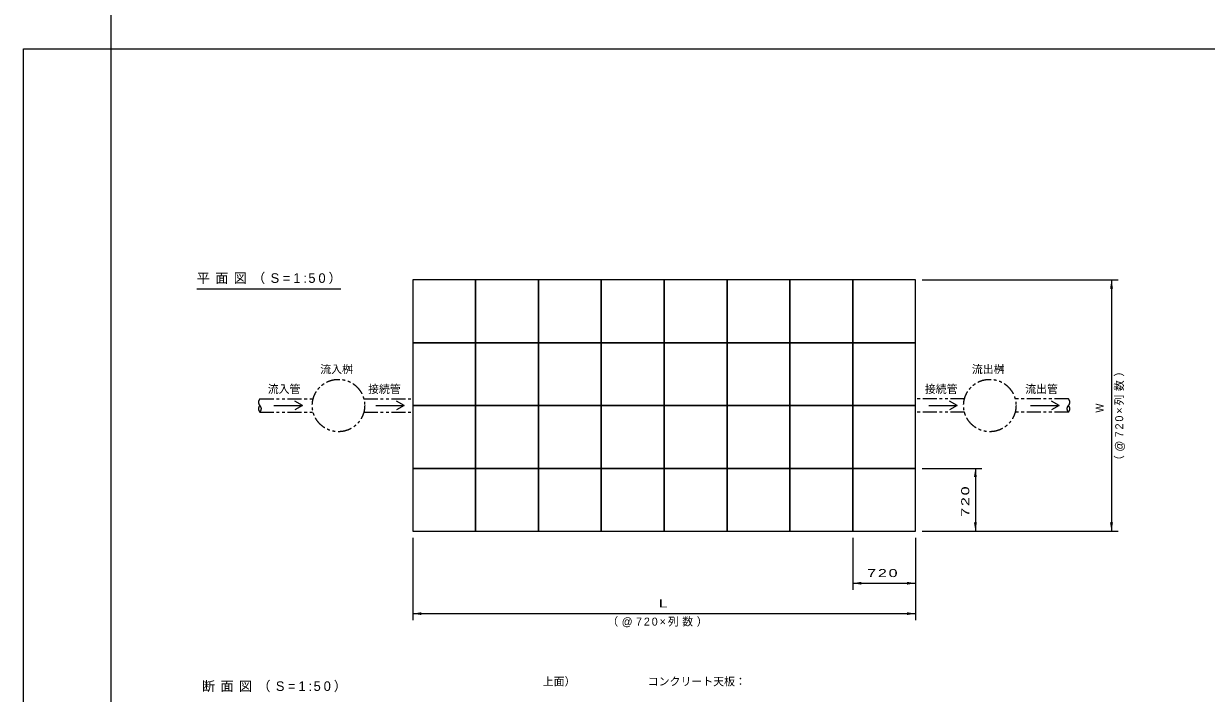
# Model space of a CAD drawing. Units: millimetres at full size, sheet at 1:50. Extents: x 0 to 41050, y -244 to 28700.
# Drawn here: x 0 to 13546, y 7466 to 15139 of the extents above; entities that cross this region are included whole.
import ezdxf
from ezdxf.enums import TextEntityAlignment as Align

# ---------------------------------------------------------------- set-up
doc = ezdxf.new("R2010")
doc.units = ezdxf.units.MM
doc.header["$LTSCALE"] = 50
doc.linetypes.add('USER2', pattern=[6.35, 3.175, -0.635, 0.635, -0.635, 0.635, -0.635])
for name, color, linetype, lineweight in [('P01-SSBB本体', 131, 'Continuous', 13), ('P03-附帯工事', 7, 'USER2', 15), ('P04-寸法線', 142, 'Continuous', 13), ('P05-文字注釈', 7, 'Continuous', 20), ('V-nasSTD', 7, 'Continuous', 13)]:
    doc.layers.add(name, color=color, linetype=linetype, lineweight=lineweight)
doc.styles.add('標準ベクトル', font='')
doc.styles.get('標準ベクトル').set_extended_font_data('標準ベクトル')

# ---------------------------------------------------------------- blocks, each defined once
blk = doc.blocks.new('filled_arrow')
at = {"color": 0, "linetype": 'Continuous', "lineweight": -2}
blk.add_solid([(7.5, 1.25), (0, 0), (7.5, -1.25)], dxfattribs=at)

msp = doc.modelspace()

# ---------------------------------------------------------------- linework, layer by layer
at = {"layer": 'P01-SSBB本体'}
for points in [[(4455.86, 12204.01), (4455.86, 11484.01), (5175.86, 11484.01), (5175.86, 12204.01)], [(5175.86, 12204.01), (5175.86, 11484.01), (5895.86, 11484.01), (5895.86, 12204.01)], [(5895.86, 12204.01), (5895.86, 11484.01), (6615.86, 11484.01), (6615.86, 12204.01)], [(6615.86, 12204.01), (6615.86, 11484.01), (7335.86, 11484.01), (7335.86, 12204.01)], [(7335.86, 12204.01), (7335.86, 11484.01), (8055.86, 11484.01), (8055.86, 12204.01)], [(8055.86, 12204.01), (8055.86, 11484.01), (8775.86, 11484.01), (8775.86, 12204.01)], [(8775.86, 12204.01), (8775.86, 11484.01), (9495.86, 11484.01), (9495.86, 12204.01)], [(9495.86, 12204.01), (9495.86, 11484.01), (10215.86, 11484.01), (10215.86, 12204.01)], [(4455.86, 11484.01), (4455.86, 10764.01), (5175.86, 10764.01), (5175.86, 11484.01)], [(5175.86, 11484.01), (5175.86, 10764.01), (5895.86, 10764.01), (5895.86, 11484.01)], [(5895.86, 11484.01), (5895.86, 10764.01), (6615.86, 10764.01), (6615.86, 11484.01)], [(6615.86, 11484.01), (6615.86, 10764.01), (7335.86, 10764.01), (7335.86, 11484.01)], [(7335.86, 11484.01), (7335.86, 10764.01), (8055.86, 10764.01), (8055.86, 11484.01)], [(8055.86, 11484.01), (8055.86, 10764.01), (8775.86, 10764.01), (8775.86, 11484.01)], [(8775.86, 11484.01), (8775.86, 10764.01), (9495.86, 10764.01), (9495.86, 11484.01)], [(9495.86, 11484.01), (9495.86, 10764.01), (10215.86, 10764.01), (10215.86, 11484.01)], [(4455.86, 10764.01), (4455.86, 10044.01), (5175.86, 10044.01), (5175.86, 10764.01)], [(5175.86, 10764.01), (5175.86, 10044.01), (5895.86, 10044.01), (5895.86, 10764.01)], [(5895.86, 10764.01), (5895.86, 10044.01), (6615.86, 10044.01), (6615.86, 10764.01)], [(6615.86, 10764.01), (6615.86, 10044.01), (7335.86, 10044.01), (7335.86, 10764.01)], [(7335.86, 10764.01), (7335.86, 10044.01), (8055.86, 10044.01), (8055.86, 10764.01)], [(8055.86, 10764.01), (8055.86, 10044.01), (8775.86, 10044.01), (8775.86, 10764.01)], [(8775.86, 10764.01), (8775.86, 10044.01), (9495.86, 10044.01), (9495.86, 10764.01)], [(9495.86, 10764.01), (9495.86, 10044.01), (10215.86, 10044.01), (10215.86, 10764.01)], [(4455.86, 10044.01), (4455.86, 9324.01), (5175.86, 9324.01), (5175.86, 10044.01)], [(5175.86, 10044.01), (5175.86, 9324.01), (5895.86, 9324.01), (5895.86, 10044.01)], [(5895.86, 10044.01), (5895.86, 9324.01), (6615.86, 9324.01), (6615.86, 10044.01)], [(6615.86, 10044.01), (6615.86, 9324.01), (7335.86, 9324.01), (7335.86, 10044.01)], [(7335.86, 10044.01), (7335.86, 9324.01), (8055.86, 9324.01), (8055.86, 10044.01)], [(8055.86, 10044.01), (8055.86, 9324.01), (8775.86, 9324.01), (8775.86, 10044.01)], [(8775.86, 10044.01), (8775.86, 9324.01), (9495.86, 9324.01), (9495.86, 10044.01)], [(9495.86, 10044.01), (9495.86, 9324.01), (10215.86, 9324.01), (10215.86, 10044.01)]]:
    msp.add_lwpolyline(points, close=True, dxfattribs=at)
at = {"layer": 'P03-附帯工事'}
for p, q in [((2705.86, 10839.01), (3315.39, 10839.01)), ((3896.33, 10839.01), (4455.86, 10839.01)), ((10775.39, 10839.01), (10215.86, 10839.01)), ((11965.86, 10839.01), (11356.34, 10839.01)), ((2705.86, 10689.01), (3315.39, 10689.01)), ((3896.33, 10689.01), (4455.86, 10689.01)), ((10775.39, 10689.01), (10215.86, 10689.01)), ((11965.86, 10689.01), (11356.34, 10689.01))]:
    msp.add_line(p, q, dxfattribs=at)
at = {"layer": 'P03-附帯工事', "color": 2, "linetype": 'Continuous', "lineweight": 13}
for points in [[(2866.72, 10764.01), (3192.28, 10764.01), (3104.8, 10814.67)], [(2866.72, 10764.01), (3192.28, 10764.01), (3104.8, 10713.35)], [(4032.75, 10764.01), (4358.31, 10764.01), (4270.83, 10814.67)], [(4032.75, 10764.01), (4358.31, 10764.01), (4270.83, 10713.35)], [(10367.41, 10764.01), (10692.97, 10764.01), (10605.49, 10814.67)], [(10367.41, 10764.01), (10692.97, 10764.01), (10605.49, 10713.35)], [(11533.44, 10764.01), (11859, 10764.01), (11771.52, 10814.67)], [(11533.44, 10764.01), (11859, 10764.01), (11771.52, 10713.35)]]:
    msp.add_lwpolyline(points, dxfattribs=at)
at = {"layer": 'P03-附帯工事'}
for centre in [(3605.86, 10764.01), (11065.86, 10764.01)]:
    msp.add_circle(centre, 300, dxfattribs=at)
for centre, start, end in [((2740, 10801.51), 132.3169, 227.6831), ((11931.72, 10801.51), 312.3169, 47.6831), ((2740, 10726.51), 132.3169, 227.6831), ((2671.72, 10726.51), 312.3169, 47.6831), ((12000, 10726.51), 132.3169, 227.6831), ((11931.72, 10726.51), 312.3169, 47.6831)]:
    msp.add_arc(centre, 50.72, start, end, dxfattribs=at)
at = {"layer": 'P04-寸法線'}
for p, q in [((10290.86, 12204.01), (12534.65, 12204.01)), ((12459.65, 12204.01), (12459.65, 9324.01)), ((10290.86, 10044.01), (10975.92, 10044.01)), ((10900.92, 10044.01), (10900.92, 9324.01)), ((4455.86, 9249.01), (4455.86, 8304.46)), ((9495.86, 9249.01), (9495.86, 8652.64)), ((10215.86, 9249.01), (10215.86, 8304.46)), ((10215.86, 9249.01), (10215.86, 8652.64)), ((10290.86, 9324.01), (12534.65, 9324.01)), ((10290.86, 9324.01), (10975.92, 9324.01)), ((9495.86, 8727.64), (10215.86, 8727.64)), ((4455.86, 8379.46), (10215.86, 8379.46))]:
    msp.add_line(p, q, dxfattribs=at)
at = {"layer": 'P05-文字注釈'}
msp.add_line((1982.49, 12099.23), (3632.49, 12099.23), dxfattribs=at)
msp.add_lwpolyline([(0, 14850), (21000, 14850), (21000, 0), (0, 0)], close=True, dxfattribs=at)
at = {"layer": 'V-nasSTD'}
msp.add_line((1000, 28700), (1000, 1000), dxfattribs=at)

# ---------------------------------------------------------------- block references
at = {"layer": 'P04-寸法線', "xscale": 13.3, "yscale": 13.3}
for p, rotation in [((12459.65, 12204.01), 270), ((10900.92, 10044.01), 270), ((10900.92, 9324.01), 90), ((12459.65, 9324.01), 90), ((10215.86, 8727.64), 180), ((10215.86, 8379.46), 180)]:
    msp.add_blockref('filled_arrow', p, dxfattribs=dict(at, rotation=rotation))
for p in [(9495.86, 8727.64), (4455.86, 8379.46)]:
    msp.add_blockref('filled_arrow', p, dxfattribs=at)

# ---------------------------------------------------------------- texts
at = {"layer": 'P04-寸法線', "style": '標準ベクトル', "width": 0.9}
msp.add_text('W', height=91.64, rotation=90, dxfattribs=at).set_placement((12276.69, 10734.43), align=Align.TOP_CENTER)
at = {"layer": 'P04-寸法線', "style": '標準ベクトル', "width": 1.5}
msp.add_text('L', height=91.64, dxfattribs=at).set_placement((7325.42, 8541.96), align=Align.TOP_CENTER)
at = {"layer": 'P04-寸法線', "color": 7, "style": '標準ベクトル'}
for s, p in [('上面）', (5945.38, 7648.07)), ('コンクリート天板：', (7147.56, 7648.07))]:
    msp.add_text(s, height=91.64, dxfattribs=at).set_placement(p, align=Align.TOP_LEFT)
at = {"layer": 'P04-寸法線', "insert": (10738.42, 9673.57), "char_height": 91.64, "attachment_point": 2, "rotation": 90, "style": '標準ベクトル'}
msp.add_mtext('\\T1.2;\\W1.5;720', dxfattribs=at)
at = {"layer": 'P04-寸法線', "insert": (9845.42, 8890.14), "char_height": 91.64, "attachment_point": 2, "style": '標準ベクトル'}
msp.add_mtext('\\T1.2;\\W1.5;720', dxfattribs=at)
at = {"layer": 'P05-文字注釈', "style": '標準ベクトル'}
for s, p in [('流入桝', (3396.19, 11225.18)), ('流出桝', (10859.69, 11225.18)), ('流入管', (2795.05, 10997.82)), ('接続管', (3944.28, 10997.82)), ('接続管', (10321.27, 10997.82)), ('流出管', (11470.64, 10997.82))]:
    msp.add_text(s, height=91.64, dxfattribs=at).set_placement(p, align=Align.TOP_LEFT)
at = {"layer": 'P05-文字注釈', "attachment_point": 1, "style": '標準ベクトル'}
for s, insert, char_height in [('\\T1.41;平面図（S=1:50）', (1982.49, 12279.23), 110), ('\\T1.32;（@720×列数）', (6684.68, 8333.77), 91.64), ('\\T1.41;断面図（S=1:50）', (2042.49, 7603.72), 110)]:
    msp.add_mtext(s, dxfattribs=dict(at, insert=insert, char_height=char_height))
at = {"layer": 'P05-文字注釈', "insert": (12502.36, 10070.92), "char_height": 91.64, "attachment_point": 1, "rotation": 90, "style": '標準ベクトル'}
msp.add_mtext('\\T1.32;（@720×列数）', dxfattribs=at)

doc.saveas('drawing.dxf')
